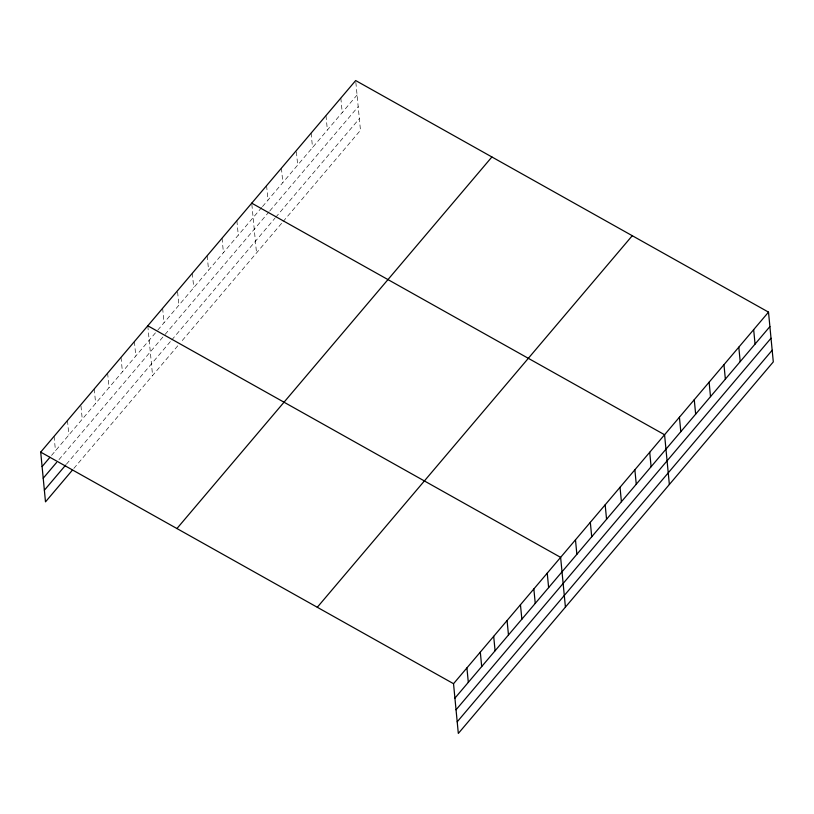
<?xml version="1.0" encoding="UTF-8"?>
<svg xmlns="http://www.w3.org/2000/svg" width="814" height="814" viewBox="0 0 814 814"><rect width="100%" height="100%" fill="white"/><g stroke="black" fill="none" stroke-linecap="round" stroke-linejoin="round"><path stroke-width="0.61" stroke-dasharray="4.07 3.05" d="M51.536 455.423L157 331.023M157.784 330.097L261.721 207.478M262.505 206.563L357.071 95.004M58.964 459.645L164.377 335.297M165.15 334.371L269.098 211.752M269.882 210.826L358.191 106.654M66.412 464.214L171.001 340.842M171.785 339.916L274.939 218.223M275.722 217.297L359.35 118.651M73.84 468.426L178.368 345.116M182.285 340.506L282.316 222.497M283.099 221.571L360.47 130.301L355.677 80.555M340.832 98.067L342.216 112.515M325.976 115.588L327.37 130.037M311.131 133.099L312.525 147.558M296.398 151.821L297.67 165.069M281.43 168.132L282.824 182.59M266.585 185.653L267.979 200.102M251.852 204.375L256.522 252.92M236.884 220.686L238.278 235.134M222.039 238.207L223.433 252.655M207.183 255.718L208.577 270.177M192.338 273.239L193.732 287.688M177.605 291.961L178.877 305.209M162.637 308.272L164.031 322.72M147.792 325.783L152.584 375.539M134.402 341.575L135.796 356.033M121.021 357.366L122.415 371.825M107.631 373.158L109.025 387.617M94.251 388.95L95.635 403.408M80.973 405.952L82.255 419.2M67.47 420.533L68.864 434.991M54.09 436.324L55.474 450.783"/><path stroke-width="1.22" d="M72.263 470.288L45.492 501.872L40.7 452.116L355.677 80.555L768.508 312.128L773.3 361.884L458.323 733.445L453.53 683.699L768.508 312.128M42.094 466.575L49.969 457.285M43.213 478.225L56.604 462.433M44.373 490.221L65.629 465.14M176.933 528.54L491.91 156.97M317.297 607.275L632.274 235.704M454.924 698.147L769.902 326.577M456.043 709.798L771.021 338.227M457.203 721.804L772.181 350.234M251.73 203.164L664.57 434.747L669.362 484.493M147.792 325.783L560.622 557.366L565.415 607.112M40.7 452.116L453.53 683.699M753.662 329.65L755.056 344.098M738.807 347.161L740.201 361.62M723.961 364.682L725.355 379.131M709.116 382.193L710.51 396.652M694.261 399.715L695.655 414.163M679.415 417.226L680.809 431.685M649.714 452.269L651.108 466.717M634.869 469.78L636.263 484.238M620.024 487.301L621.408 501.75M605.168 504.812L606.562 519.271M590.323 522.334L591.717 536.782M575.478 539.845L576.861 554.303M547.242 573.158L548.626 587.606M533.852 588.949L535.246 603.398M520.461 604.741L521.855 619.189M507.081 620.533L508.475 634.981M493.691 636.324L495.085 650.773M480.311 652.116L481.695 666.564M466.921 667.907L468.315 682.356"/></g></svg>
